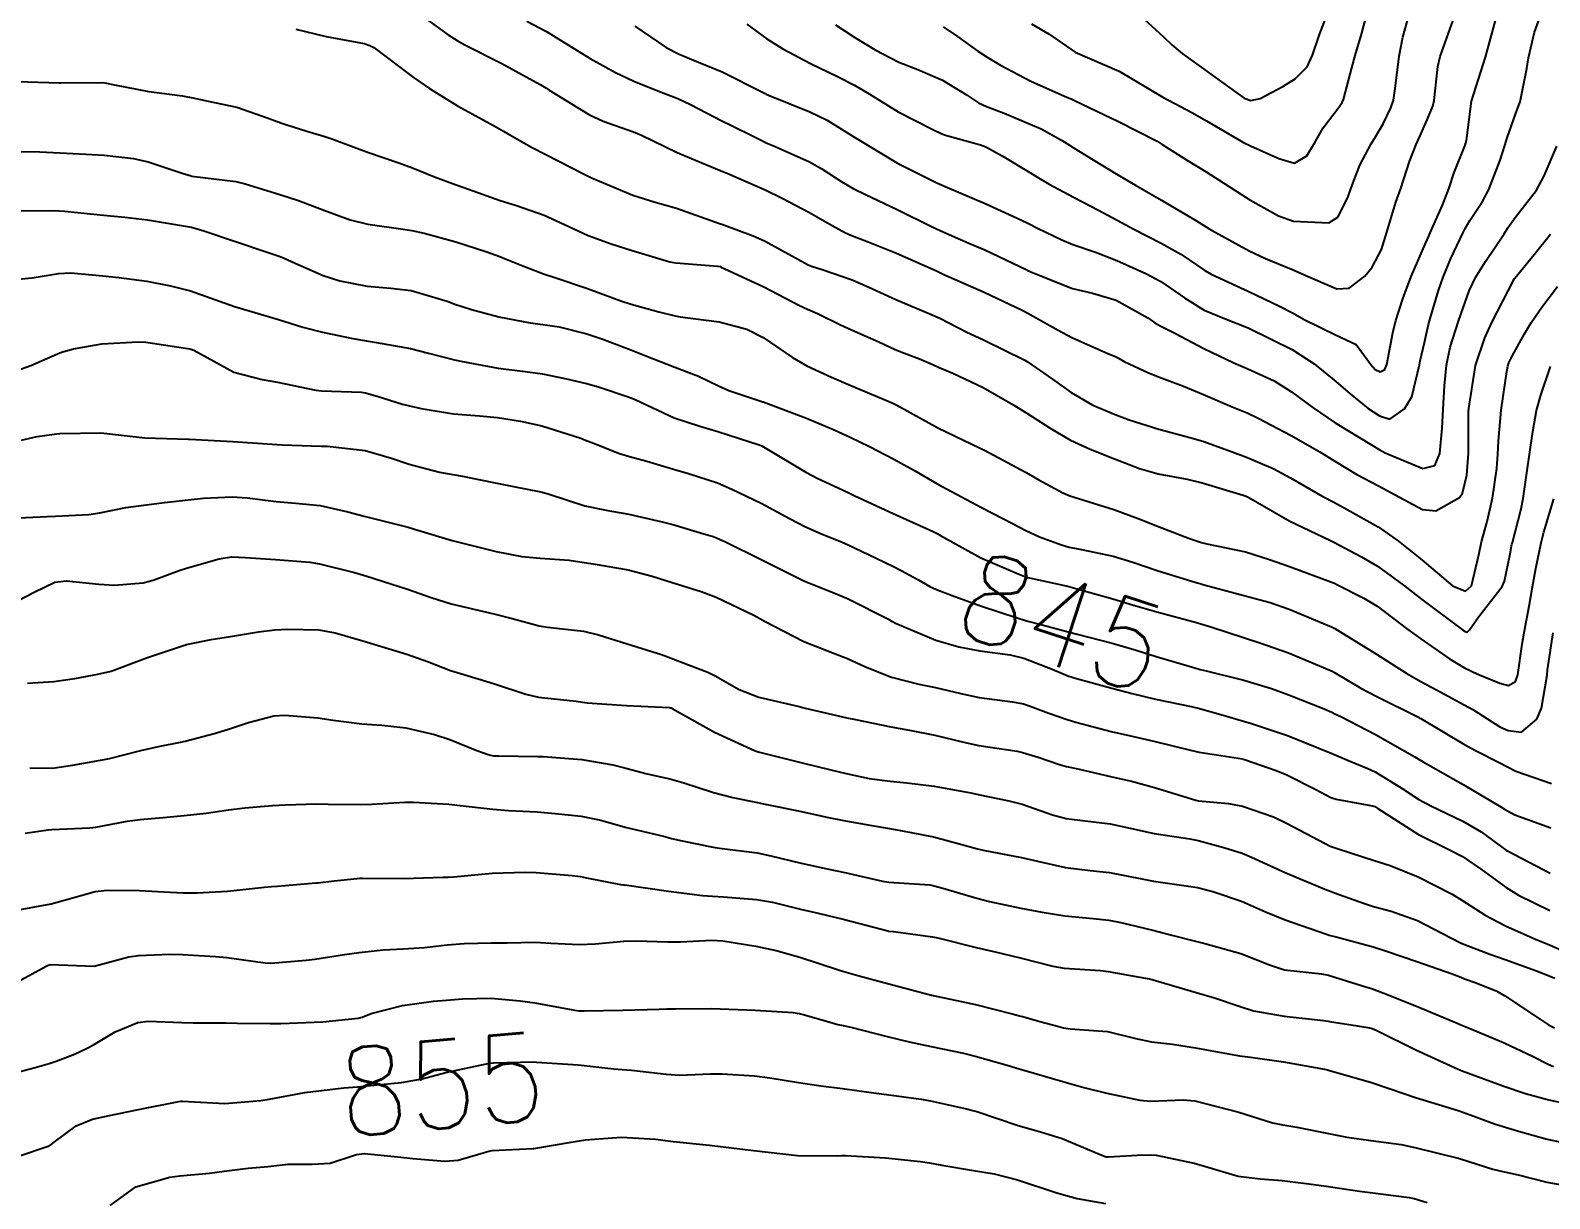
# Model space of a CAD drawing. Header units: metres. Extents: x 307586 to 320046, y 7427249 to 7434250.
# Drawn here: x 319662.3 to 319731.2, y 7429361.4 to 7429414.4 of the extents above; entities that cross this region are included whole.
import ezdxf
from ezdxf.enums import TextEntityAlignment as Align

# ---------------------------------------------------------------- set-up
doc = ezdxf.new("R2010")
doc.units = ezdxf.units.M
doc.header["$MEASUREMENT"] = 0
for name, color, linetype in [('Cotas', 45, 'Continuous'), ('Curvas de Nivel 1m', 11, 'Continuous'), ('Curvas de Nivel 5m', 15, 'Continuous')]:
    doc.layers.add(name, color=color, linetype=linetype)
doc.styles.add('Style-STANDARD', font='STANDARD.shx')

msp = doc.modelspace()

# ---------------------------------------------------------------- linework, layer by layer
at = {"layer": 'Curvas de Nivel 1m', "flags": 128}
for points, elevation in [([(319679.678, 7429415.265), (319681.212, 7429414.17), (319681.665, 7429413.87), (319681.961, 7429413.707), (319683.651, 7429412.869), (319685.385, 7429411.916), (319685.634, 7429411.764), (319685.798, 7429411.658), (319687.622, 7429410.536), (319688.237, 7429410.248), (319689.614, 7429409.763), (319689.982, 7429409.606), (319691.605, 7429408.831), (319692.894, 7429408.283), (319693.597, 7429407.997), (319693.896, 7429407.865), (319694.626, 7429407.555), (319695.587, 7429407.126), (319696.361, 7429406.753), (319697.572, 7429406.115), (319698.635, 7429405.504), (319699.237, 7429405.172), (319699.558, 7429405.036), (319700.269, 7429404.77), (319701.551, 7429404.251), (319703.364, 7429403.452), (319703.542, 7429403.363), (319703.694, 7429403.294), (319705.529, 7429402.49), (319707.249, 7429401.671), (319707.515, 7429401.526), (319707.752, 7429401.396), (319708.887, 7429400.759), (319709.503, 7429400.423), (319711.148, 7429399.702), (319711.495, 7429399.562), (319711.631, 7429399.484), (319711.887, 7429399.344), (319712.99, 7429398.829), (319713.486, 7429398.624), (319714.577, 7429398.214), (319715.478, 7429397.844), (319716.786, 7429397.287), (319717.469, 7429397.004), (319717.967, 7429396.771), (319719.454, 7429395.984), (319720.761, 7429395.237), (319721.439, 7429394.815), (319722.433, 7429394.215), (319723.428, 7429393.702), (319724.373, 7429393.19), (319725.417, 7429392.63), (319726.021, 7429392.57), (319727.092, 7429393.163), (319727.229, 7429393.358), (319727.433, 7429394.187), (319727.504, 7429395.159), (319727.513, 7429397.118), (319727.517, 7429397.159), (319727.521, 7429397.207), (319727.828, 7429399.155), (319728.242, 7429400.419), (319728.583, 7429401.144), (319729.542, 7429403.023), (319729.582, 7429403.09), (319729.612, 7429403.129), (319730.482, 7429404.193), (319731.23, 7429405.113)], 839), ([(319689.672, 7429414.552), (319691.104, 7429413.596), (319691.659, 7429413.297), (319692.154, 7429413.087), (319693.647, 7429412.482), (319695.495, 7429411.542), (319695.586, 7429411.494), (319695.632, 7429411.478), (319695.741, 7429411.43), (319697.624, 7429410.677), (319698.401, 7429410.289), (319699.613, 7429409.537), (319699.687, 7429409.489), (319701.602, 7429408.337), (319703.384, 7429407.452), (319703.592, 7429407.359), (319703.754, 7429407.284), (319705.579, 7429406.507), (319707.198, 7429405.774), (319707.566, 7429405.586), (319707.952, 7429405.394), (319709.047, 7429404.866), (319709.556, 7429404.655), (319710.626, 7429404.285), (319711.549, 7429403.93), (319712.867, 7429403.337), (319713.538, 7429402.968), (319714.612, 7429402.229), (319715.518, 7429401.665), (319716.428, 7429401.291), (319717.509, 7429400.868), (319718.583, 7429400.343), (319719.499, 7429399.881), (319720.498, 7429399.24), (319721.485, 7429398.428), (319722.133, 7429397.874), (319722.959, 7429397.208), (319723.468, 7429396.874), (319723.936, 7429396.725), (319724.601, 7429397.189), (319724.927, 7429397.737), (319725.278, 7429399.182), (319725.31, 7429399.367), (319725.508, 7429400.207), (319725.686, 7429401.013), (319725.732, 7429401.178), (319726.149, 7429402.562), (319726.359, 7429403.172), (319726.71, 7429404.01), (319727.256, 7429405.163), (319727.359, 7429405.369), (319727.572, 7429405.739), (319728.135, 7429406.602), (319728.433, 7429407.147), (319728.949, 7429408.483), (319729.156, 7429409.137), (319729.261, 7429409.492), (319729.634, 7429410.563), (319729.796, 7429410.973), (319729.845, 7429411.128), (319730.151, 7429412.632), (319730.228, 7429413.124), (319730.504, 7429414.292), (319730.796, 7429415.119)], 837), ([(319694.762, 7429414.642), (319695.667, 7429413.989), (319696.399, 7429413.533), (319697.653, 7429412.86), (319698.873, 7429412.273), (319699.639, 7429411.887), (319700.317, 7429411.483), (319701.625, 7429410.668), (319703.203, 7429409.868), (319703.615, 7429409.672), (319703.776, 7429409.61), (319704.381, 7429409.438), (319705.366, 7429409.179), (319705.61, 7429409.08), (319706.351, 7429408.667), (319707.598, 7429407.921), (319707.923, 7429407.722), (319708.486, 7429407.387), (319709.584, 7429406.791), (319710.723, 7429406.211), (319711.569, 7429405.759), (319712.325, 7429405.342), (319713.557, 7429404.708), (319714.45, 7429404.215), (319715.545, 7429403.462), (319715.826, 7429403.297), (319717.531, 7429402.513), (319718.937, 7429401.844), (319719.517, 7429401.555), (319720.05, 7429401.245), (319721.506, 7429400.538), (319722.403, 7429400.113), (319723.078, 7429399.206), (319723.266, 7429398.979), (319723.49, 7429398.87), (319723.714, 7429398.974), (319723.799, 7429399.197), (319724.065, 7429400.644), (319724.205, 7429401.193), (319724.529, 7429402.186), (319724.903, 7429403.19), (319725.558, 7429404.701), (319725.706, 7429405.034), (319725.766, 7429405.178), (319726.319, 7429406.435), (319726.608, 7429407.17), (319726.848, 7429407.92), (319727.358, 7429409.163), (319727.416, 7429409.362), (319727.643, 7429411.16), (319728.281, 7429413.151), (319728.511, 7429413.987), (319728.814, 7429415.143)], 836), ([(319703.674, 7429414.524), (319704.323, 7429414.094), (319705.237, 7429413.426), (319705.659, 7429413.151), (319706.274, 7429412.794), (319707.643, 7429412.063), (319709.167, 7429411.377), (319709.502, 7429411.243), (319709.631, 7429411.185), (319709.981, 7429411.014), (319711.622, 7429410.233), (319713.38, 7429409.332), (319713.612, 7429409.193), (319714.759, 7429408.467), (319715.599, 7429407.954), (319716.619, 7429407.29), (319717.584, 7429406.676), (319718.883, 7429405.951), (319719.57, 7429405.709), (319721.166, 7429405.637), (319721.573, 7429405.895), (319722.027, 7429406.784), (319722.184, 7429407.224), (319722.576, 7429408.247), (319723.092, 7429409.215), (319723.291, 7429409.539), (319723.627, 7429410.125), (319723.988, 7429410.854), (319724.102, 7429411.203), (319724.182, 7429411.736), (319724.361, 7429413.2), (319724.533, 7429414.059), (319724.844, 7429415.193)], 834), ([(319707.676, 7429414.668), (319708.48, 7429414.196), (319709.663, 7429413.37), (319711.65, 7429412.521), (319713.633, 7429411.33), (319714.953, 7429410.637), (319715.623, 7429410.266), (319717.296, 7429409.283), (319717.611, 7429409.126), (319718.898, 7429408.553), (319719.604, 7429408.34), (319720.174, 7429408.677), (319720.515, 7429409.241), (319720.917, 7429409.94), (319721.63, 7429410.892), (319721.769, 7429411.091), (319721.834, 7429411.228), (319722.209, 7429412.673), (319722.358, 7429413.223), (319722.66, 7429414.233), (319722.919, 7429415.218)], 833), ([(319712.282, 7429415.344), (319713.67, 7429414.07), (319714.05, 7429413.708), (319714.518, 7429413.317), (319715.651, 7429412.496), (319717.331, 7429411.283), (319717.632, 7429411.18), (319718.059, 7429411.274), (319719.075, 7429411.825), (319719.647, 7429412.166), (319720.19, 7429412.71), (319720.429, 7429413.242), (319720.739, 7429414.172), (319721.148, 7429415.235)], 832), ([(319684.783, 7429414.782), (319685.669, 7429414.308), (319686.752, 7429413.649), (319687.655, 7429413.092), (319688.809, 7429412.459), (319689.64, 7429412.065), (319690.799, 7429411.598), (319691.63, 7429411.274), (319692.208, 7429411.003), (319693.62, 7429410.268), (319694.091, 7429410.036), (319695.071, 7429409.548), (319695.435, 7429409.367), (319695.61, 7429409.282), (319696.052, 7429409.092), (319697.602, 7429408.4), (319698.17, 7429408.083), (319699.064, 7429407.498), (319699.588, 7429407.194), (319700.144, 7429406.925), (319701.575, 7429406.244), (319703.176, 7429405.454), (319703.561, 7429405.264), (319704.833, 7429404.708), (319705.553, 7429404.405), (319707.436, 7429403.509), (319707.544, 7429403.46), (319707.586, 7429403.442), (319707.675, 7429403.398), (319709.532, 7429402.655), (319710.452, 7429402.438), (319711.524, 7429402.121), (319712.957, 7429401.328), (319713.28, 7429401.093), (319713.509, 7429400.956), (319714.211, 7429400.608), (319715.499, 7429399.927), (319716.851, 7429399.286), (319717.49, 7429399.008), (319718.688, 7429398.465), (319719.48, 7429397.97), (319720.45, 7429397.24), (319721.463, 7429396.557), (319723.099, 7429395.555), (319723.445, 7429395.35), (319723.717, 7429395.197), (319725.436, 7429394.492), (319725.984, 7429394.628), (319726.205, 7429395.172), (319726.318, 7429396.313), (319726.359, 7429397.171), (319726.418, 7429398.237), (319726.509, 7429399.17), (319726.681, 7429399.993), (319727.049, 7429401.165), (319727.171, 7429401.519), (319727.537, 7429402.542), (319727.829, 7429403.156), (319728.282, 7429403.881), (319729.117, 7429405.137), (319729.294, 7429405.407), (319729.573, 7429405.81), (319730.151, 7429406.557), (319730.585, 7429407.12), (319730.946, 7429407.77), (319731.513, 7429409.111)], 838), ([(319661.634, 7429412.046), (319663.572, 7429411.993), (319663.634, 7429411.99), (319665.537, 7429411.999), (319665.634, 7429411.989), (319666.072, 7429411.896), (319667.63, 7429411.595), (319669.162, 7429411.391), (319669.627, 7429411.305), (319670.314, 7429411.155), (319671.623, 7429410.879), (319673.048, 7429410.386), (319673.617, 7429410.171), (319673.887, 7429410.077), (319674.789, 7429409.792), (319675.61, 7429409.555), (319675.934, 7429409.451), (319677.599, 7429408.828), (319678.977, 7429408.354), (319679.589, 7429408.124), (319680.592, 7429407.72), (319681.579, 7429407.351), (319682.126, 7429407.156), (319683.573, 7429406.651), (319684.313, 7429406.418), (319685.568, 7429405.982), (319686.297, 7429405.653), (319687.557, 7429405.063), (319688.603, 7429404.673), (319689.551, 7429404.381), (319691.272, 7429403.867), (319691.545, 7429403.815), (319693.448, 7429403.667), (319693.544, 7429403.648), (319693.6, 7429403.626), (319693.73, 7429403.567), (319695.531, 7429402.721), (319697.155, 7429401.887), (319697.516, 7429401.713), (319697.962, 7429401.513), (319699.012, 7429401.001), (319699.506, 7429400.77), (319700.751, 7429400.227), (319701.497, 7429399.886), (319701.787, 7429399.759), (319702.592, 7429399.454), (319703.233, 7429399.187), (319703.489, 7429399.074), (319704.109, 7429398.811), (319705.48, 7429398.164), (319706.794, 7429397.407), (319707.467, 7429396.989), (319708.524, 7429396.317), (319709.449, 7429395.769), (319710.334, 7429395.361), (319711.439, 7429394.917), (319712.579, 7429394.478), (319713.432, 7429394.238), (319714.739, 7429393.998), (319715.428, 7429393.836), (319717.279, 7429393.281), (319717.422, 7429393.228), (319717.532, 7429393.168), (319719.406, 7429392.1), (319721.215, 7429391.232), (319721.392, 7429391.142), (319722.654, 7429390.479), (319723.381, 7429390.055), (319724.555, 7429389.188), (319725.367, 7429388.549), (319727.236, 7429387.161), (319727.352, 7429387.084), (319727.446, 7429387.064), (319727.547, 7429387.157), (319727.972, 7429387.764), (319729.034, 7429389.135), (319729.143, 7429389.367), (319729.395, 7429390.614), (319729.478, 7429391.053), (319729.498, 7429391.129), (319729.889, 7429392.654), (319729.985, 7429393.124), (319730.164, 7429394.394), (319730.267, 7429395.122), (319730.42, 7429396.159), (319730.595, 7429397.119), (319730.781, 7429397.816), (319731.229, 7429399.113)], 841), ([(319661.597, 7429408.874), (319662.684, 7429408.851), (319663.596, 7429408.803), (319664.762, 7429408.746), (319665.595, 7429408.7), (319666.934, 7429408.545), (319667.591, 7429408.396), (319669.233, 7429407.855), (319669.507, 7429407.776), (319669.582, 7429407.756), (319669.696, 7429407.734), (319671.58, 7429407.501), (319671.997, 7429407.408), (319673.574, 7429406.922), (319674.42, 7429406.646), (319675.567, 7429406.2), (319676.755, 7429405.768), (319677.561, 7429405.566), (319679.161, 7429405.338), (319679.558, 7429405.284), (319680.118, 7429405.164), (319681.553, 7429404.764), (319682.92, 7429404.325), (319683.547, 7429404.102), (319683.846, 7429403.985), (319684.592, 7429403.674), (319685.538, 7429403.317), (319686.043, 7429403.147), (319687.528, 7429402.653), (319689.037, 7429402.1), (319689.518, 7429401.939), (319690.767, 7429401.597), (319691.511, 7429401.407), (319691.733, 7429401.365), (319693.509, 7429401.143), (319694.756, 7429400.802), (319695.502, 7429400.425), (319696.837, 7429399.527), (319697.489, 7429399.142), (319698.603, 7429398.623), (319699.48, 7429398.247), (319701.351, 7429397.471), (319701.472, 7429397.411), (319701.595, 7429397.344), (319703.456, 7429396.32), (319705.319, 7429395.421), (319705.442, 7429395.362), (319705.551, 7429395.31), (319707.432, 7429394.301), (319708.005, 7429393.968), (319709.102, 7429393.375), (319709.421, 7429393.237), (319709.609, 7429393.179), (319711.412, 7429392.626), (319712.52, 7429392.219), (319713.401, 7429391.869), (319714.841, 7429391.306), (319715.391, 7429391.12), (319715.626, 7429391.062), (319717.387, 7429390.699), (319718.482, 7429390.361), (319719.381, 7429390.044), (319721.257, 7429389.349), (319721.374, 7429389.302), (319721.422, 7429389.278), (319721.534, 7429389.228), (319722.76, 7429388.602), (319723.363, 7429388.232), (319724.75, 7429387.186), (319725.346, 7429386.752), (319726.647, 7429385.853), (319727.327, 7429385.433), (319727.931, 7429385.151), (319728.922, 7429384.739), (319729.318, 7429384.63), (319729.634, 7429384.813), (319729.74, 7429385.126), (319729.948, 7429386.52), (319730.05, 7429387.123), (319730.251, 7429388.234), (319730.403, 7429389.12), (319730.561, 7429389.943), (319730.808, 7429391.116), (319730.931, 7429391.592), (319731.377, 7429393.11)], 842), ([(319661.565, 7429406.184), (319663.311, 7429406.187), (319663.565, 7429406.179), (319663.799, 7429406.161), (319665.564, 7429405.983), (319666.534, 7429405.89), (319667.562, 7429405.767), (319669.206, 7429405.502), (319669.559, 7429405.431), (319670.127, 7429405.274), (319671.553, 7429404.79), (319673.092, 7429404.27), (319673.546, 7429404.125), (319673.774, 7429404.035), (319674.264, 7429403.799), (319675.535, 7429403.248), (319676.297, 7429403.007), (319677.528, 7429402.755), (319678.606, 7429402.665), (319679.525, 7429402.564), (319681.156, 7429402.075), (319681.516, 7429401.948), (319682.266, 7429401.702), (319683.51, 7429401.363), (319684.926, 7429401.088), (319685.507, 7429401.019), (319686.251, 7429400.907), (319687.502, 7429400.596), (319688.225, 7429400.354), (319689.496, 7429399.875), (319690.18, 7429399.603), (319691.488, 7429399.089), (319692.574, 7429398.669), (319693.48, 7429398.235), (319693.947, 7429398.025), (319695.393, 7429397.541), (319695.473, 7429397.516), (319695.506, 7429397.507), (319697.462, 7429396.767), (319698.717, 7429396.238), (319699.449, 7429395.902), (319700.325, 7429395.481), (319701.437, 7429394.91), (319702.363, 7429394.387), (319703.426, 7429393.766), (319704.042, 7429393.434), (319705.412, 7429392.714), (319706.838, 7429391.969), (319707.397, 7429391.683), (319708.044, 7429391.39), (319709.036, 7429391.022), (319709.388, 7429390.921), (319709.941, 7429390.811), (319711.385, 7429390.509), (319712.28, 7429390.234), (319713.378, 7429389.861), (319715.19, 7429389.302), (319715.372, 7429389.245), (319715.445, 7429389.226), (319717.367, 7429388.708), (319718.499, 7429388.398), (319719.361, 7429388.104), (319721.284, 7429387.3), (319721.353, 7429387.271), (319721.38, 7429387.257), (319721.434, 7429387.229), (319723.336, 7429386.059), (319724.711, 7429385.186), (319725.319, 7429384.838), (319726.051, 7429384.438), (319727.309, 7429383.766), (319727.701, 7429383.548), (319728.341, 7429383.144), (319728.932, 7429382.769), (319729.298, 7429382.596), (319729.907, 7429382.514), (319730.603, 7429383.117), (319730.817, 7429383.606), (319731.068, 7429385.113), (319731.092, 7429385.347), (319731.352, 7429387.021)], 843), ([(319661.53, 7429403.063), (319662.336, 7429403.137), (319663.534, 7429403.335), (319664.093, 7429403.363), (319665.533, 7429403.234), (319666.271, 7429403.153), (319667.529, 7429402.978), (319668.61, 7429402.781), (319669.523, 7429402.55), (319671.513, 7429401.83), (319673.507, 7429401.249), (319674.61, 7429400.9), (319675.502, 7429400.67), (319676.881, 7429400.385), (319677.498, 7429400.275), (319677.954, 7429400.209), (319679.495, 7429399.933), (319680.323, 7429399.722), (319681.489, 7429399.417), (319681.853, 7429399.339), (319683.483, 7429399.039), (319684.702, 7429398.888), (319685.484, 7429398.78), (319686.579, 7429398.552), (319687.48, 7429398.348), (319688.033, 7429398.186), (319689.474, 7429397.713), (319689.717, 7429397.608), (319691.461, 7429396.781), (319692.621, 7429396.407), (319693.452, 7429396.164), (319695.367, 7429395.541), (319695.443, 7429395.511), (319695.512, 7429395.469), (319697.431, 7429394.321), (319697.957, 7429394.041), (319699.138, 7429393.494), (319699.421, 7429393.362), (319699.658, 7429393.249), (319701.407, 7429392.438), (319703.219, 7429391.619), (319703.394, 7429391.528), (319703.544, 7429391.438), (319705.383, 7429390.433), (319707.079, 7429389.699), (319707.375, 7429389.584), (319707.516, 7429389.54), (319708.209, 7429389.387), (319709.17, 7429389.173), (319709.37, 7429389.126), (319709.695, 7429389.041), (319711.365, 7429388.574), (319712.312, 7429388.285), (319713.36, 7429387.983), (319715.161, 7429387.496), (319715.354, 7429387.442), (319715.809, 7429387.295), (319717.346, 7429386.799), (319718.035, 7429386.577), (319719.336, 7429386.127), (319721.221, 7429385.335), (319721.324, 7429385.283), (319721.42, 7429385.229), (319722.627, 7429384.521), (319723.312, 7429384.158), (319725.266, 7429383.18), (319725.303, 7429383.162), (319725.347, 7429383.135), (319727.291, 7429381.978), (319727.82, 7429381.684), (319728.895, 7429381.136), (319729.28, 7429380.94), (319729.649, 7429380.755), (319731.269, 7429380.189)], 844), ([(319661.44, 7429395.686), (319662.556, 7429395.939), (319663.338, 7429396.037), (319663.444, 7429396.052), (319663.593, 7429396.077), (319665.445, 7429396.1), (319667.443, 7429395.88), (319669.413, 7429395.821), (319669.443, 7429395.821), (319669.471, 7429395.821), (319671.442, 7429395.714), (319673.222, 7429395.584), (319673.441, 7429395.569), (319673.679, 7429395.56), (319675.44, 7429395.503), (319675.724, 7429395.493), (319677.438, 7429395.305), (319678.645, 7429394.952), (319679.432, 7429394.681), (319680.823, 7429394.322), (319681.428, 7429394.207), (319681.853, 7429394.13), (319683.424, 7429393.818), (319684.169, 7429393.673), (319685.419, 7429393.428), (319685.74, 7429393.335), (319687.41, 7429392.794), (319688.458, 7429392.574), (319689.405, 7429392.406), (319690.926, 7429392.069), (319691.398, 7429391.944), (319692.665, 7429391.571), (319693.231, 7429391.402), (319693.391, 7429391.343), (319693.793, 7429391.152), (319695.381, 7429390.366), (319697.078, 7429389.523), (319697.372, 7429389.378), (319698.708, 7429388.842), (319699.364, 7429388.572), (319701.183, 7429387.643), (319701.354, 7429387.548), (319701.404, 7429387.519), (319701.504, 7429387.468), (319703.342, 7429386.7), (319704.379, 7429386.388), (319705.335, 7429386.211), (319706.709, 7429386.029), (319707.33, 7429385.877), (319708.617, 7429385.381), (319709.107, 7429385.16), (319709.32, 7429385.08), (319709.723, 7429384.962), (319711.315, 7429384.517), (319712.246, 7429384.269), (319713.31, 7429384.021), (319714.925, 7429383.685), (319715.306, 7429383.59), (319716.37, 7429383.289), (319717.299, 7429383.021), (319717.657, 7429382.915), (319719.29, 7429382.365), (319720.721, 7429381.796), (319721.278, 7429381.561), (319722.095, 7429381.218), (319722.942, 7429380.877), (319723.268, 7429380.721), (319724.489, 7429379.96), (319725.256, 7429379.468), (319725.793, 7429379.175), (319727.246, 7429378.478), (319728.087, 7429377.993), (319729.233, 7429377.151), (319729.269, 7429377.13), (319731.218, 7429376.121)], 846), ([(319661.397, 7429392.238), (319663.012, 7429392.312), (319663.399, 7429392.324), (319664.908, 7429392.397), (319665.402, 7429392.476), (319666.578, 7429392.715), (319667.407, 7429392.826), (319668.333, 7429392.942), (319669.411, 7429393.067), (319670.113, 7429393.142), (319671.413, 7429393.194), (319672.087, 7429393.146), (319673.411, 7429392.986), (319674.284, 7429392.917), (319675.408, 7429392.798), (319676.649, 7429392.523), (319677.401, 7429392.328), (319679.272, 7429391.855), (319679.394, 7429391.817), (319679.679, 7429391.727), (319681.388, 7429391.223), (319682.602, 7429390.908), (319683.383, 7429390.72), (319684.555, 7429390.494), (319685.38, 7429390.413), (319686.702, 7429390.324), (319687.379, 7429390.219), (319687.881, 7429390.136), (319689.376, 7429389.891), (319690.472, 7429389.599), (319691.37, 7429389.306), (319692.692, 7429388.896), (319693.364, 7429388.65), (319695.074, 7429387.825), (319695.354, 7429387.674), (319695.585, 7429387.538), (319697.34, 7429386.638), (319698.739, 7429386.092), (319699.329, 7429385.869), (319700.152, 7429385.482), (319701.318, 7429385.011), (319702.565, 7429384.701), (319703.314, 7429384.543), (319704.467, 7429384.273), (319705.31, 7429384.097), (319706.817, 7429383.896), (319707.307, 7429383.808), (319707.616, 7429383.706), (319708.469, 7429383.383), (319709.299, 7429383.091), (319709.695, 7429382.968), (319711.291, 7429382.55), (319712.303, 7429382.319), (319713.285, 7429382.094), (319714.885, 7429381.698), (319715.278, 7429381.616), (319717.25, 7429381.304), (319717.273, 7429381.296), (319717.335, 7429381.279), (319718.784, 7429380.773), (319719.266, 7429380.577), (319720.584, 7429379.912), (319721.256, 7429379.562), (319721.508, 7429379.478), (319722.989, 7429379.204), (319723.213, 7429379.161), (319723.252, 7429379.145), (319723.387, 7429379.063), (319725.24, 7429377.882), (319726.677, 7429377.166), (319727.229, 7429376.884), (319728.057, 7429376.311), (319729.208, 7429375.472), (319729.772, 7429375.124), (319731.196, 7429374.422)], 847), ([(319661.348, 7429388.31), (319662.424, 7429388.867), (319663.364, 7429389.32), (319663.889, 7429389.391), (319665.363, 7429389.235), (319666.063, 7429389.193), (319667.364, 7429389.293), (319667.819, 7429389.42), (319668.996, 7429389.856), (319669.374, 7429389.978), (319670.825, 7429390.389), (319671.379, 7429390.472), (319672.01, 7429390.451), (319673.378, 7429390.353), (319674.934, 7429390.228), (319675.377, 7429390.153), (319676.962, 7429389.764), (319677.371, 7429389.647), (319677.525, 7429389.604), (319679.362, 7429389.013), (319680.443, 7429388.633), (319681.352, 7429388.347), (319683.088, 7429387.942), (319683.346, 7429387.879), (319684.109, 7429387.672), (319685.34, 7429387.343), (319685.711, 7429387.284), (319687.345, 7429387.105), (319688.033, 7429386.939), (319689.337, 7429386.525), (319690.885, 7429386.039), (319691.327, 7429385.876), (319692.108, 7429385.578), (319692.992, 7429385.237), (319693.318, 7429385.072), (319694.406, 7429384.455), (319695.309, 7429384.102), (319697.142, 7429383.684), (319697.304, 7429383.643), (319697.4, 7429383.615), (319697.799, 7429383.513), (319699.298, 7429383.172), (319699.695, 7429383.088), (319701.292, 7429382.761), (319702.142, 7429382.605), (319703.287, 7429382.383), (319704.66, 7429382.049), (319705.28, 7429381.913), (319707.027, 7429381.652), (319707.276, 7429381.602), (319707.976, 7429381.389), (319708.95, 7429381.055), (319709.269, 7429380.967), (319709.778, 7429380.855), (319711.265, 7429380.515), (319712.221, 7429380.294), (319713.26, 7429380.011), (319715.127, 7429379.428), (319715.254, 7429379.404), (319716.612, 7429379.286), (319717.252, 7429379.168), (319718.662, 7429378.674), (319719.244, 7429378.395), (319720.996, 7429377.471), (319721.234, 7429377.352), (319721.322, 7429377.316), (319721.592, 7429377.225), (319723.225, 7429376.701), (319723.946, 7429376.469), (319725.215, 7429375.957), (319726.769, 7429375.164), (319727.2, 7429374.893), (319728.261, 7429374.211), (319729.189, 7429373.732), (319730.581, 7429373.116), (319731.18, 7429372.864), (319732.413, 7429372.329)], 848), ([(319662.117, 7429384.744), (319663.312, 7429384.824), (319664.265, 7429384.959), (319665.315, 7429385.144), (319665.922, 7429385.289), (319667.322, 7429385.812), (319667.483, 7429385.878), (319669.329, 7429386.501), (319670.453, 7429386.718), (319671.333, 7429386.857), (319672.602, 7429387.077), (319673.337, 7429387.16), (319673.935, 7429387.196), (319675.337, 7429387.156), (319676.076, 7429387.032), (319677.332, 7429386.667), (319678.027, 7429386.446), (319679.326, 7429386.059), (319680.266, 7429385.721), (319681.319, 7429385.32), (319682.571, 7429384.947), (319683.313, 7429384.718), (319684.732, 7429384.242), (319685.307, 7429384.113), (319687.018, 7429383.93), (319687.305, 7429383.883), (319687.516, 7429383.848), (319689.304, 7429383.735), (319691.257, 7429383.637), (319691.303, 7429383.63), (319691.333, 7429383.619), (319691.377, 7429383.589), (319693.287, 7429382.517), (319695.137, 7429381.68), (319695.274, 7429381.631), (319695.634, 7429381.536), (319697.269, 7429381.132), (319698.573, 7429380.808), (319699.264, 7429380.641), (319700.318, 7429380.424), (319701.261, 7429380.296), (319702.021, 7429380.219), (319703.259, 7429380.067), (319704.919, 7429379.761), (319705.256, 7429379.692), (319706.643, 7429379.406), (319707.251, 7429379.246), (319708.629, 7429378.761), (319709.245, 7429378.595), (319710.106, 7429378.499), (319711.243, 7429378.358), (319712.076, 7429378.172), (319713.239, 7429377.927), (319714.863, 7429377.677), (319715.236, 7429377.599), (319716.406, 7429377.288), (319717.229, 7429377.025), (319717.652, 7429376.848), (319719.216, 7429376.138), (319721.07, 7429375.367), (319721.204, 7429375.313), (319721.425, 7429375.227), (319722.744, 7429374.753), (319723.197, 7429374.614), (319723.99, 7429374.397), (319725.191, 7429373.974), (319726.74, 7429373.164), (319727.18, 7429372.944), (319728.476, 7429372.444), (319729.174, 7429372.198), (319730.597, 7429371.687), (319731.166, 7429371.468), (319731.418, 7429371.359)], 849), ([(319662.02, 7429377.938), (319663.062, 7429378.086), (319663.226, 7429378.097), (319664.956, 7429378.174), (319665.228, 7429378.209), (319666.638, 7429378.48), (319667.233, 7429378.549), (319668.44, 7429378.656), (319669.236, 7429378.732), (319670.232, 7429378.846), (319671.24, 7429378.999), (319671.979, 7429379.081), (319673.244, 7429379.185), (319673.813, 7429379.226), (319675.245, 7429379.267), (319675.761, 7429379.259), (319677.245, 7429379.241), (319677.741, 7429379.257), (319679.247, 7429379.342), (319679.634, 7429379.34), (319681.246, 7429379.246), (319681.75, 7429379.198), (319683.243, 7429379.02), (319683.948, 7429378.967), (319685.241, 7429378.898), (319686.057, 7429378.836), (319687.239, 7429378.707), (319688.129, 7429378.519), (319689.239, 7429378.202), (319691.047, 7429377.779), (319691.234, 7429377.722), (319691.338, 7429377.692), (319691.83, 7429377.581), (319693.229, 7429377.301), (319693.526, 7429377.26), (319695.225, 7429377.039), (319695.851, 7429376.906), (319697.219, 7429376.568), (319698.399, 7429376.318), (319699.213, 7429376.153), (319700.922, 7429375.758), (319701.207, 7429375.716), (319703.057, 7429375.591), (319703.205, 7429375.565), (319703.649, 7429375.436), (319705.199, 7429374.982), (319705.777, 7429374.835), (319707.194, 7429374.534), (319708.157, 7429374.35), (319709.191, 7429374.189), (319710.476, 7429374.071), (319711.189, 7429373.991), (319711.732, 7429373.886), (319713.185, 7429373.532), (319714.049, 7429373.311), (319715.179, 7429373.021), (319715.539, 7429372.935), (319717.171, 7429372.472), (319718.47, 7429371.954), (319719.16, 7429371.738), (319720.84, 7429371.551), (319721.157, 7429371.487), (319722.017, 7429371.217), (319722.898, 7429370.952), (319723.15, 7429370.867), (319723.661, 7429370.682), (319725.142, 7429370.082), (319726.987, 7429369.309), (319727.134, 7429369.247), (319727.197, 7429369.222), (319727.352, 7429369.157), (319728.627, 7429368.637), (319729.126, 7429368.421), (319730.441, 7429367.795), (319731.116, 7429367.458), (319731.355, 7429367.346)], 851), ([(319661.706, 7429374.46), (319663.191, 7429374.73), (319664.115, 7429374.99), (319665.197, 7429375.291), (319665.741, 7429375.351), (319667.197, 7429375.337), (319668.598, 7429375.26), (319669.197, 7429375.232), (319669.817, 7429375.223), (319671.198, 7429375.297), (319672.877, 7429375.482), (319673.2, 7429375.512), (319673.468, 7429375.529), (319675.202, 7429375.678), (319675.296, 7429375.685), (319676.041, 7429375.772), (319677.081, 7429375.884), (319677.204, 7429375.89), (319677.339, 7429375.892), (319679.204, 7429375.881), (319680.976, 7429375.942), (319681.205, 7429375.946), (319681.461, 7429375.962), (319683.207, 7429376.122), (319684.706, 7429376.167), (319685.208, 7429376.148), (319686.832, 7429376.019), (319687.206, 7429375.966), (319687.483, 7429375.912), (319689.029, 7429375.613), (319689.181, 7429375.588), (319689.203, 7429375.583), (319689.227, 7429375.586), (319691.2, 7429375.308), (319692.742, 7429375.11), (319693.198, 7429375.073), (319693.701, 7429375.052), (319695.197, 7429374.931), (319695.929, 7429374.8), (319697.193, 7429374.494), (319697.993, 7429374.31), (319699.188, 7429374.014), (319701.156, 7429373.498), (319701.183, 7429373.493), (319701.203, 7429373.49), (319701.409, 7429373.467), (319703.18, 7429373.236), (319703.428, 7429373.189), (319705.173, 7429372.754), (319706.025, 7429372.557), (319707.166, 7429372.281), (319708.638, 7429371.901), (319709.16, 7429371.81), (319710.814, 7429371.697), (319711.158, 7429371.662), (319713.019, 7429371.322), (319713.13, 7429371.297), (319713.153, 7429371.293), (319713.193, 7429371.279), (319715.147, 7429370.699), (319715.979, 7429370.457), (319717.141, 7429370.07), (319717.749, 7429369.881), (319719.137, 7429369.634), (319720.933, 7429369.434), (319721.135, 7429369.407), (319721.289, 7429369.382), (319722.381, 7429369.211), (319723.033, 7429369.102), (319723.132, 7429369.076), (319723.35, 7429368.979), (319725.122, 7429368.109), (319727.043, 7429367.231), (319727.113, 7429367.201), (319727.142, 7429367.188), (319727.215, 7429367.158), (319729.103, 7429366.451), (319730.093, 7429366.125), (319731.094, 7429365.848), (319732.689, 7429365.485)], 852), ([(319661.142, 7429370.895), (319662.995, 7429371.922), (319663.111, 7429371.963), (319663.154, 7429371.969), (319665.153, 7429371.9), (319666.72, 7429372.324), (319667.16, 7429372.383), (319668.581, 7429372.439), (319669.162, 7429372.427), (319670.65, 7429372.346), (319671.16, 7429372.301), (319672.909, 7429372.051), (319673.156, 7429372.037), (319674.772, 7429372.17), (319675.16, 7429372.22), (319676.505, 7429372.424), (319677.164, 7429372.525), (319678.267, 7429372.643), (319679.167, 7429372.683), (319680.14, 7429372.749), (319681.17, 7429372.872), (319681.933, 7429372.937), (319683.172, 7429372.962), (319683.882, 7429372.963), (319685.173, 7429372.986), (319685.873, 7429372.952), (319687.172, 7429372.888), (319687.883, 7429372.919), (319689.174, 7429373.028), (319689.736, 7429373.043), (319691.174, 7429372.998), (319691.752, 7429373.004), (319693.176, 7429373.085), (319693.673, 7429373.057), (319695.172, 7429372.802), (319696.089, 7429372.611), (319697.165, 7429372.311), (319698.914, 7429371.736), (319699.155, 7429371.662), (319699.798, 7429371.484), (319701.149, 7429371.115), (319702.46, 7429370.765), (319703.144, 7429370.59), (319704.216, 7429370.356), (319705.14, 7429370.155), (319706.8, 7429369.739), (319707.135, 7429369.648), (319707.334, 7429369.596), (319708.061, 7429369.386), (319708.918, 7429369.161), (319709.13, 7429369.107), (319709.439, 7429369.057), (319711.129, 7429368.933), (319712.415, 7429368.62), (319713.124, 7429368.467), (319714.076, 7429368.358), (319715.122, 7429368.198), (319716.449, 7429367.957), (319717.118, 7429367.837), (319717.61, 7429367.765), (319719.116, 7429367.563), (319720.978, 7429367.231), (319721.112, 7429367.201), (319721.153, 7429367.188), (319723.104, 7429366.617), (319723.958, 7429366.334), (319725.094, 7429365.939), (319726.833, 7429365.416), (319727.086, 7429365.333), (319727.575, 7429365.153), (319728.684, 7429364.741), (319729.078, 7429364.62), (319729.78, 7429364.419), (319731.072, 7429364.056), (319731.857, 7429363.884)], 853), ([(319661.093, 7429366.941), (319662.463, 7429367.296), (319663.099, 7429367.482), (319663.424, 7429367.592), (319664.249, 7429367.909), (319664.835, 7429368.174), (319665.109, 7429368.329), (319666.093, 7429368.915), (319667.125, 7429369.341), (319667.6, 7429369.398), (319669.125, 7429369.339), (319669.646, 7429369.324), (319671.125, 7429369.324), (319671.63, 7429369.317), (319673.125, 7429369.293), (319673.616, 7429369.305), (319675.127, 7429369.356), (319675.529, 7429369.374), (319677.13, 7429369.545), (319677.301, 7429369.587), (319677.718, 7429369.751), (319679.137, 7429370.123), (319680.548, 7429370.307), (319681.139, 7429370.361), (319681.862, 7429370.421), (319683.141, 7429370.443), (319684.473, 7429370.334), (319685.139, 7429370.232), (319686.863, 7429369.916), (319687.135, 7429369.88), (319687.378, 7429369.879), (319689.136, 7429369.904), (319690.779, 7429369.951), (319691.137, 7429369.965), (319691.524, 7429369.972), (319693.137, 7429369.98), (319694.758, 7429369.923), (319695.136, 7429369.898), (319696.867, 7429369.791), (319697.135, 7429369.748), (319697.319, 7429369.701), (319698.012, 7429369.507), (319698.894, 7429369.257), (319699.13, 7429369.207), (319699.483, 7429369.133), (319701.125, 7429368.711), (319702.13, 7429368.462), (319703.121, 7429368.255), (319704.596, 7429367.947), (319705.117, 7429367.82), (319706.57, 7429367.405), (319707.111, 7429367.243), (319707.328, 7429367.178), (319709.102, 7429366.67), (319710.058, 7429366.401), (319711.095, 7429366.14), (319712.595, 7429365.823), (319713.09, 7429365.778), (319714.559, 7429365.837), (319715.09, 7429365.793), (319717.083, 7429365.28), (319718.616, 7429364.794), (319719.077, 7429364.695), (319719.72, 7429364.6), (319721.074, 7429364.32), (319721.992, 7429364.136), (319723.071, 7429363.994), (319724.449, 7429363.806), (319725.068, 7429363.678), (319727.036, 7429363.188), (319727.063, 7429363.183), (319727.079, 7429363.176), (319727.145, 7429363.159), (319728.615, 7429362.695), (319729.058, 7429362.588), (319729.754, 7429362.425), (319731.053, 7429362.104), (319731.906, 7429361.951)], 854), ([(319665.879, 7429361.036), (319667.033, 7429361.88), (319668.574, 7429362.323), (319669.041, 7429362.392), (319670.376, 7429362.504), (319671.044, 7429362.6), (319672.132, 7429362.729), (319673.048, 7429362.817), (319673.927, 7429362.914), (319675.05, 7429362.922), (319675.862, 7429362.961), (319677.057, 7429363.349), (319677.413, 7429363.399), (319679.055, 7429363.233), (319679.605, 7429363.175), (319681.053, 7429363.048), (319681.659, 7429363.096), (319683.06, 7429363.507), (319683.205, 7429363.535), (319685.062, 7429363.625), (319685.096, 7429363.626), (319685.274, 7429363.658), (319686.787, 7429363.921), (319687.066, 7429363.963), (319687.446, 7429364.013), (319689.068, 7429364.143), (319690.61, 7429364.052), (319691.067, 7429363.983), (319691.419, 7429363.937), (319693.065, 7429363.781), (319695.063, 7429363.54), (319697.06, 7429363.316), (319698.859, 7429363.292), (319699.06, 7429363.302), (319699.245, 7429363.303), (319701.059, 7429363.2), (319702.648, 7429363.037), (319703.056, 7429362.973), (319703.611, 7429362.878), (319705.051, 7429362.636), (319705.984, 7429362.476), (319707.045, 7429362.211), (319708.776, 7429361.635), (319709.036, 7429361.55), (319709.75, 7429361.363), (319711.031, 7429361.133)], 856)]:
    msp.add_lwpolyline(points, dxfattribs=dict(at, elevation=elevation))
at = {"layer": 'Curvas de Nivel 5m', "flags": 128}
for points, elevation in [([(319698.783, 7429414.612), (319699.668, 7429414.046), (319700.583, 7429413.481), (319701.655, 7429412.925), (319702.52, 7429412.591), (319703.643, 7429412.111), (319704.732, 7429411.434), (319705.279, 7429411.075), (319705.628, 7429410.916), (319706.434, 7429410.603), (319707.62, 7429410.111), (319708.117, 7429409.892), (319709.039, 7429409.379), (319709.396, 7429409.159), (319709.609, 7429409.02), (319710.478, 7429408.487), (319711.598, 7429407.808), (319712.397, 7429407.342), (319713.583, 7429406.656), (319715.157, 7429405.719), (319715.565, 7429405.467), (319715.85, 7429405.297), (319717.554, 7429404.364), (319718.301, 7429404.019), (319719.545, 7429403.507), (319720.121, 7429403.244), (319721.534, 7429402.636), (319722.097, 7429402.662), (319722.801, 7429403.217), (319723.135, 7429403.626), (319723.555, 7429404.423), (319723.803, 7429405.206), (319724.215, 7429406.569), (319724.44, 7429407.197), (319724.835, 7429408.421), (319725.135, 7429409.187), (319725.284, 7429409.519), (319725.63, 7429410.303), (319725.892, 7429410.925), (319725.942, 7429411.177), (319726.107, 7429412.726), (319726.215, 7429413.174), (319726.604, 7429414.241), (319726.926, 7429415.168)], 835), ([(319674.296, 7429414.427), (319675.666, 7429414.087), (319677.391, 7429413.763), (319677.662, 7429413.686), (319677.832, 7429413.586), (319679.64, 7429412.227), (319680.362, 7429411.723), (319681.625, 7429410.942), (319683.262, 7429410.048), (319683.615, 7429409.849), (319683.715, 7429409.79), (319683.894, 7429409.686), (319684.995, 7429409.06), (319685.604, 7429408.756), (319687.406, 7429407.831), (319687.594, 7429407.729), (319687.655, 7429407.701), (319687.781, 7429407.637), (319689.582, 7429406.892), (319690.601, 7429406.577), (319691.574, 7429406.303), (319693.527, 7429405.607), (319693.563, 7429405.594), (319693.623, 7429405.569), (319695.052, 7429405.041), (319695.556, 7429404.811), (319697.103, 7429403.969), (319697.545, 7429403.732), (319697.695, 7429403.669), (319698.176, 7429403.511), (319699.536, 7429403.051), (319700.296, 7429402.717), (319701.523, 7429402.15), (319703.164, 7429401.453), (319703.416, 7429401.355), (319703.511, 7429401.307), (319704.744, 7429400.667), (319705.502, 7429400.316), (319707.371, 7429399.401), (319707.492, 7429399.329), (319708.634, 7429398.532), (319709.479, 7429397.93), (319710.466, 7429397.36), (319711.467, 7429396.933), (319712.106, 7429396.697), (319713.457, 7429396.268), (319714.868, 7429395.89), (319715.449, 7429395.718), (319716.664, 7429395.288), (319717.44, 7429394.999), (319718.65, 7429394.477), (319719.431, 7429394.058), (319720.867, 7429393.236), (319721.419, 7429392.94), (319722.007, 7429392.628), (319723.402, 7429391.834), (319724.33, 7429391.191), (319725.39, 7429390.336), (319726.774, 7429389.166), (319727.371, 7429388.925), (319727.641, 7429389.156), (319727.977, 7429390.569), (319728.094, 7429391.15), (319728.346, 7429392.08), (319728.6, 7429393.142), (319728.786, 7429394.489), (319728.834, 7429395.139), (319728.861, 7429395.729), (319728.984, 7429397.137), (319729.241, 7429398.884), (319729.29, 7429399.133), (319729.34, 7429399.287), (319729.5, 7429399.619), (319730.043, 7429400.597), (319730.369, 7429401.122), (319730.84, 7429401.807), (319731.539, 7429402.748)], 840), ([(319661.477, 7429398.866), (319662.27, 7429399.153), (319663.489, 7429399.69), (319663.66, 7429399.758), (319664.21, 7429399.919), (319665.495, 7429400.149), (319667.144, 7429400.236), (319667.496, 7429400.214), (319667.797, 7429400.176), (319669.494, 7429399.92), (319669.674, 7429399.848), (319671.478, 7429398.86), (319672.772, 7429398.518), (319673.472, 7429398.406), (319675.209, 7429398.042), (319675.466, 7429398.009), (319677.281, 7429397.947), (319677.465, 7429397.918), (319678.038, 7429397.751), (319679.136, 7429397.411), (319679.459, 7429397.321), (319679.977, 7429397.206), (319681.456, 7429396.972), (319682.638, 7429396.875), (319683.454, 7429396.801), (319684.485, 7429396.637), (319685.454, 7429396.423), (319687.233, 7429395.855), (319687.445, 7429395.772), (319687.797, 7429395.635), (319688.985, 7429395.163), (319689.437, 7429395.031), (319690.218, 7429394.82), (319691.432, 7429394.453), (319692.112, 7429394.262), (319693.426, 7429393.832), (319694.086, 7429393.553), (319695.413, 7429392.905), (319696.722, 7429392.207), (319697.398, 7429391.858), (319698.177, 7429391.508), (319699.05, 7429391.155), (319699.388, 7429391.012), (319700.282, 7429390.583), (319701.379, 7429390.046), (319701.769, 7429389.856), (319702.513, 7429389.453), (319703.06, 7429389.135), (319703.368, 7429388.988), (319704.079, 7429388.72), (319705.361, 7429388.25), (319707.07, 7429387.688), (319707.355, 7429387.603), (319707.516, 7429387.56), (319708.159, 7429387.388), (319709.348, 7429387.067), (319709.751, 7429386.962), (319711.341, 7429386.552), (319712.432, 7429386.238), (319713.332, 7429385.958), (319715.238, 7429385.387), (319715.324, 7429385.365), (319715.599, 7429385.297), (319717.319, 7429384.878), (319718.56, 7429384.506), (319719.313, 7429384.236), (319720.963, 7429383.577), (319721.305, 7429383.428), (319721.435, 7429383.359), (319721.714, 7429383.224), (319723.291, 7429382.415), (319725.063, 7429381.395), (319725.274, 7429381.274), (319725.442, 7429381.178), (319727.268, 7429380.146), (319728.966, 7429379.134), (319729.145, 7429379.025), (319729.251, 7429378.961), (319729.61, 7429378.765), (319731.244, 7429378.181)], 845), ([(319662.234, 7429380.907), (319663.263, 7429380.892), (319664.156, 7429381.02), (319665.266, 7429381.216), (319665.835, 7429381.326), (319667.271, 7429381.693), (319668.065, 7429381.868), (319669.067, 7429382.062), (319669.277, 7429382.111), (319670.646, 7429382.473), (319671.285, 7429382.668), (319672.152, 7429382.955), (319673.295, 7429383.257), (319673.802, 7429383.288), (319675.294, 7429383.173), (319675.995, 7429383.07), (319677.29, 7429382.893), (319678.192, 7429382.844), (319679.288, 7429382.711), (319680.592, 7429382.409), (319681.28, 7429382.182), (319682.506, 7429381.692), (319683.073, 7429381.485), (319683.271, 7429381.45), (319683.51, 7429381.439), (319685.27, 7429381.418), (319685.517, 7429381.411), (319687.269, 7429381.272), (319688.685, 7429381.037), (319689.266, 7429380.889), (319690.231, 7429380.632), (319691.261, 7429380.4), (319691.903, 7429380.224), (319693.255, 7429379.775), (319694.128, 7429379.551), (319695.251, 7429379.324), (319695.517, 7429379.27), (319697.247, 7429378.923), (319698.397, 7429378.656), (319699.243, 7429378.493), (319700.432, 7429378.288), (319701.24, 7429378.142), (319701.825, 7429378.047), (319703.236, 7429377.772), (319704.522, 7429377.427), (319705.23, 7429377.22), (319705.485, 7429377.162), (319707.224, 7429376.828), (319707.942, 7429376.669), (319709.218, 7429376.378), (319710.338, 7429376.237), (319711.215, 7429376.149), (319712.682, 7429375.857), (319713.209, 7429375.756), (319715.006, 7429375.502), (319715.205, 7429375.466), (319715.906, 7429375.293), (319717.199, 7429374.848), (319718.293, 7429374.362), (319719.19, 7429374.006), (319721.061, 7429373.354), (319721.184, 7429373.312), (319721.245, 7429373.291), (319721.5, 7429373.225), (319723.177, 7429372.776), (319723.784, 7429372.583), (319725.167, 7429372.116), (319726.765, 7429371.557), (319727.156, 7429371.398), (319727.328, 7429371.33), (319727.854, 7429371.15), (319728.784, 7429370.762), (319729.154, 7429370.561), (319730.771, 7429369.481), (319731.135, 7429369.243), (319731.402, 7429369.106)], 850), ([(319661.72, 7429363.273), (319663.06, 7429363.734), (319663.182, 7429363.798), (319663.334, 7429363.917), (319664.323, 7429364.655), (319665.073, 7429364.954), (319665.841, 7429365.127), (319667.078, 7429365.388), (319668.985, 7429365.754), (319669.082, 7429365.773), (319669.157, 7429365.774), (319671.081, 7429365.666), (319672.713, 7429365.806), (319673.084, 7429365.867), (319674.71, 7429366.161), (319675.087, 7429366.22), (319676.482, 7429366.373), (319677.09, 7429366.424), (319677.841, 7429366.499), (319679.092, 7429366.615), (319680.029, 7429366.785), (319681.097, 7429367.076), (319682.875, 7429367.458), (319683.101, 7429367.498), (319683.264, 7429367.516), (319685.102, 7429367.556), (319685.211, 7429367.55), (319687.101, 7429367.42), (319688.729, 7429367.246), (319689.099, 7429367.213), (319689.521, 7429367.184), (319691.104, 7429366.996), (319691.723, 7429366.961), (319693.105, 7429367.01), (319693.642, 7429367.017), (319695.104, 7429366.92), (319695.797, 7429366.839), (319697.099, 7429366.623), (319698.125, 7429366.477), (319699.096, 7429366.353), (319700.398, 7429366.172), (319701.092, 7429366.073), (319702.676, 7429365.86), (319703.088, 7429365.79), (319704.721, 7429365.424), (319705.082, 7429365.337), (319705.2, 7429365.301), (319707.076, 7429364.664), (319708.078, 7429364.39), (319709.07, 7429364.075), (319710.789, 7429363.353), (319711.062, 7429363.256), (319711.166, 7429363.244), (319712.479, 7429363.329), (319713.063, 7429363.345), (319713.341, 7429363.317), (319715.058, 7429362.966), (319715.525, 7429362.826), (319717.049, 7429362.376), (319718.06, 7429362.253), (319719.047, 7429362.176), (319720.263, 7429362.019), (319721.043, 7429361.913), (319722.559, 7429361.688), (319723.039, 7429361.627), (319724.815, 7429361.403), (319725.036, 7429361.356), (319725.635, 7429361.174)], 855)]:
    msp.add_lwpolyline(points, dxfattribs=dict(at, elevation=elevation))

# ---------------------------------------------------------------- texts
at = {"layer": 'Cotas', "style": 'Style-STANDARD'}
for s, rotation, p in [('845', 341.91635, (319709.075, 7429387.515, 845)), ('855', 4.99602, (319680.914, 7429366.545, 855))]:
    msp.add_text(s, height=4, rotation=rotation, dxfattribs=at).set_placement(p, align=Align.MIDDLE_CENTER)

doc.saveas('drawing.dxf')
